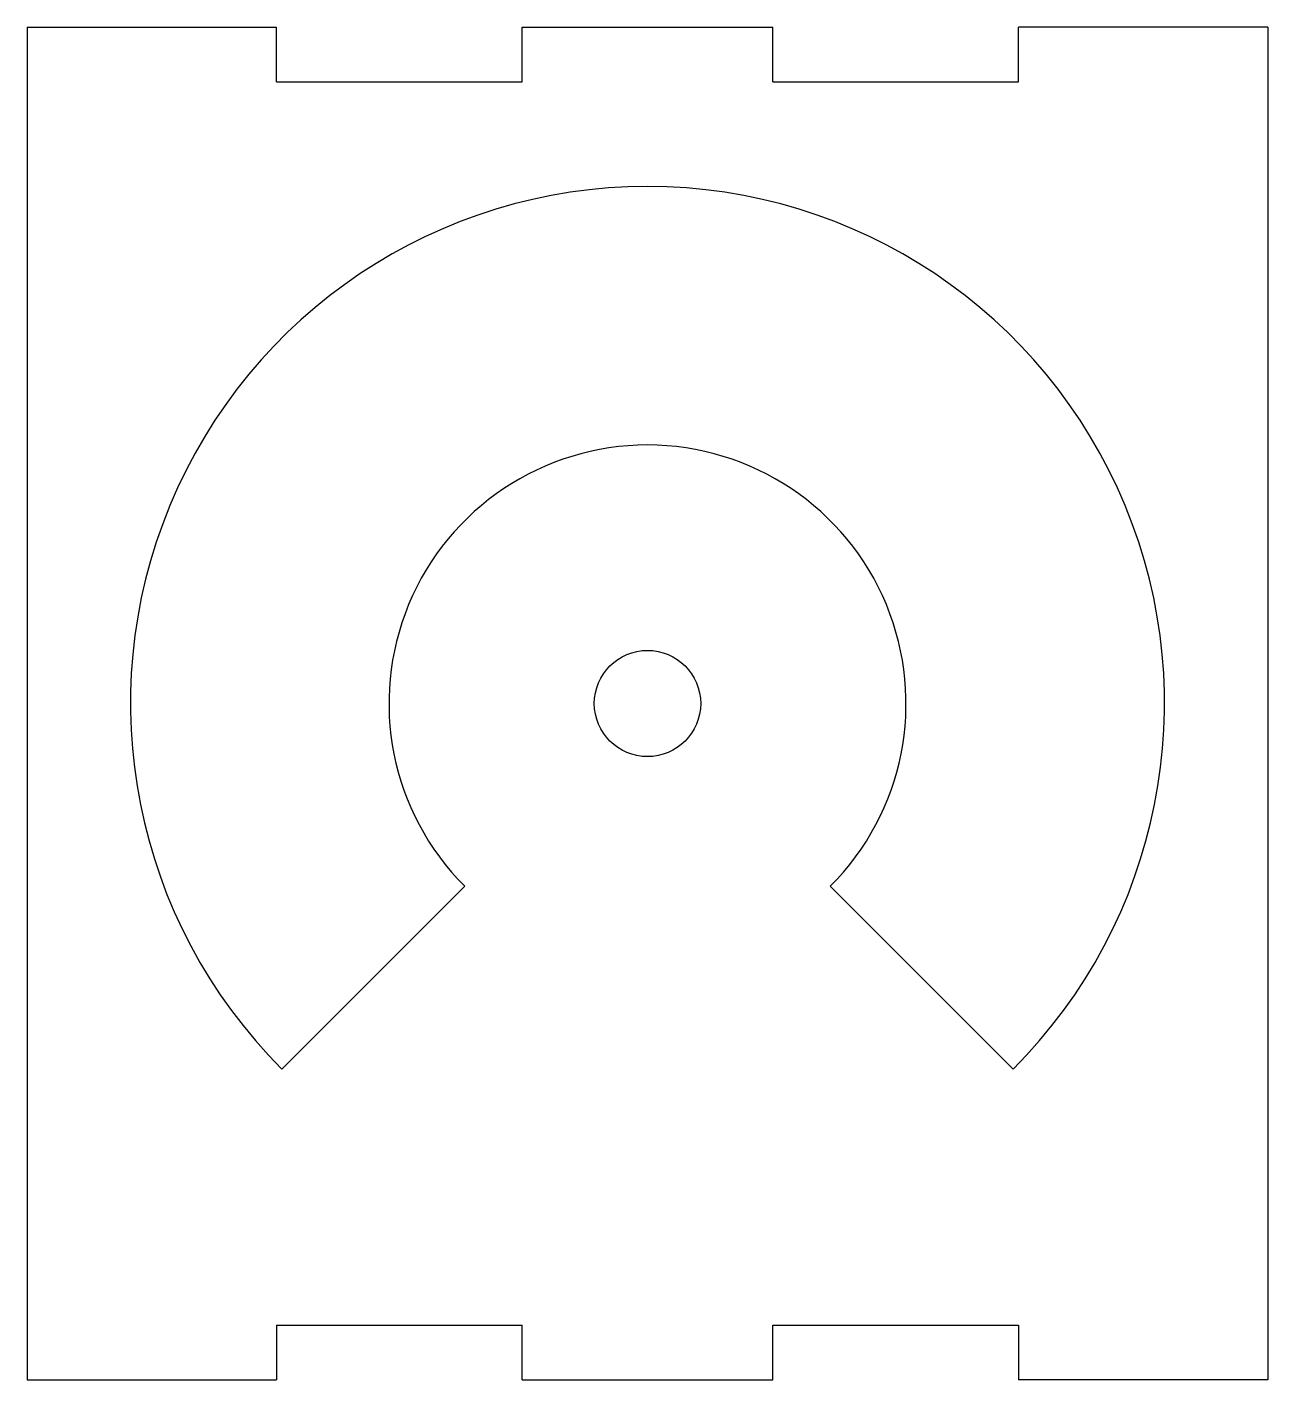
# Model space of a CAD drawing. Extents: x -36 to 36, y -39.3 to 39.3.
import ezdxf

# ---------------------------------------------------------------- set-up
doc = ezdxf.new("R2010")
doc.units = 0
doc.header["$MEASUREMENT"] = 0
doc.layers.add('VISIBLE', color=7, linetype='CONTINUOUS')

msp = doc.modelspace()

# ---------------------------------------------------------------- linework, layer by layer
at = {"layer": 'VISIBLE'}
for p, q in [((-36, 39.251), (-21.524, 39.251)), ((-36, 39.251), (-36, -39.251)), ((-21.524, 36.076), (-21.524, 39.251)), ((-7.276, 39.251), (7.276, 39.251)), ((-7.276, 36.076), (-7.276, 39.251)), ((7.276, 36.076), (7.276, 39.251)), ((36, 39.251), (21.524, 39.251)), ((21.524, 36.076), (21.524, 39.251)), ((36, 39.251), (36, -39.251)), ((-21.524, 36.076), (-7.276, 36.076)), ((7.276, 36.076), (21.524, 36.076)), ((-10.607, -10.607), (-21.213, -21.213)), ((10.607, -10.607), (21.213, -21.213)), ((-21.524, -36.076), (-21.524, -39.251)), ((-21.524, -36.076), (-7.276, -36.076)), ((-7.276, -39.251), (-7.276, -36.076)), ((7.276, -39.251), (7.276, -36.076)), ((7.276, -36.076), (21.524, -36.076)), ((21.524, -36.076), (21.524, -39.251)), ((-36, -39.251), (-21.524, -39.251)), ((-7.276, -39.251), (7.276, -39.251)), ((36, -39.251), (21.524, -39.251))]:
    msp.add_line(p, q, dxfattribs=at)
msp.add_circle((0, 0), 3.085, dxfattribs=at)
for radius in [30, 15]:
    msp.add_arc((0, 0), radius, 315, 225, dxfattribs=at)

doc.saveas('drawing.dxf')
